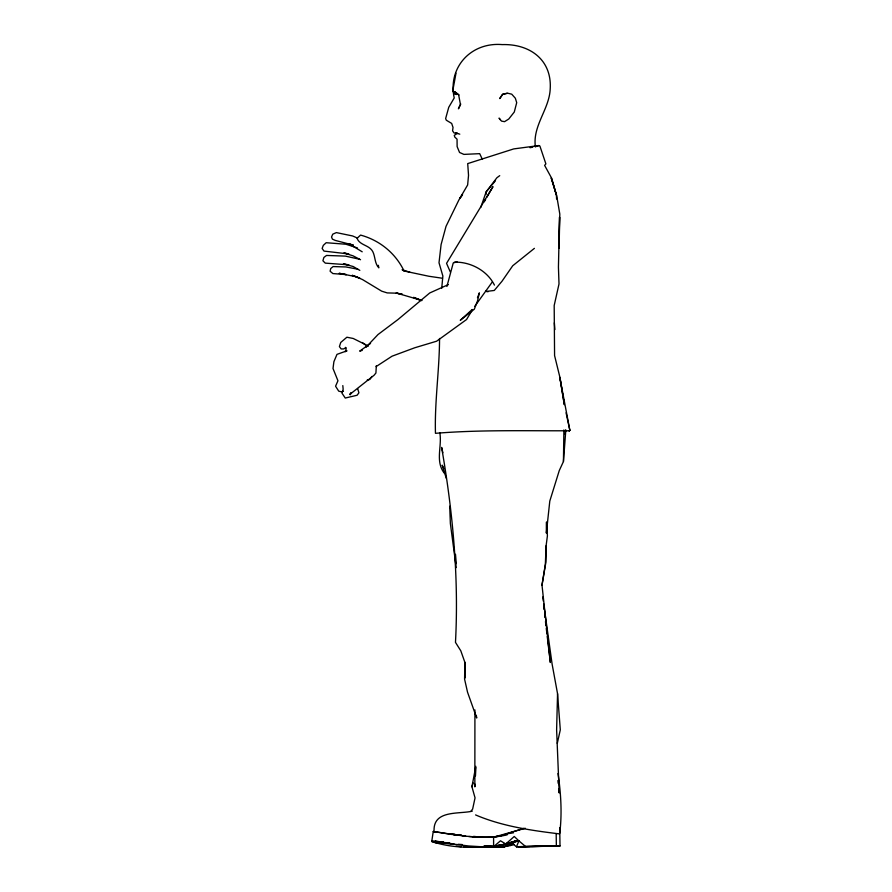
<?xml version="1.0" encoding="UTF-8"?>
<svg xmlns="http://www.w3.org/2000/svg" width="892" height="892" viewBox="0 0 892 892"><rect width="100%" height="100%" fill="white"/><g stroke="black" fill="none" stroke-linecap="round" stroke-linejoin="round"><path stroke-width="1.34" d="M546.372 522.177L546.35 533.104L549.795 501.081L559.273 470.575L563.443 461.51L565.818 430.089M559.563 217.314L558.437 267.109L559.005 283.957L554.188 305.51L554.579 355.596L560.042 377.862L564.324 404.689L559.786 377.271L569.865 430.379L569.286 430.769L569.865 430.379L566.074 412.806M546.774 522.199L547.398 535.914L546.105 545.815L545.904 562.116L542.001 585.119L550.353 662.511L547.253 636.576M559.529 217.191L559.072 248.344L559.808 214.058L556.664 195.538L551.234 177.943L556.418 195.125L556.597 199.005M563.443 461.51L563.889 429.955M442.889 452.746L441.607 447.405C452.813 511.852 458.934 576.957 455.478 642.363L460.818 650.848L464.843 662.243L464.587 679.158L467.542 692.225L476.707 718.004L476.306 715.317M535.39 146.979C532.413 125.549 549.394 109.337 550.219 88.776C551.936 59.619 529.547 43.753 502.241 44.6C470.954 41.946 447.606 67.435 454.218 97.964L448.754 107.274L445.643 118.536L446.301 120.208L451.675 123.431L453.024 127.444L452.567 130.834L454.106 132.986L457.273 133.421L454.273 135.361L454.753 137.022L457.05 139.185L457.128 146.611L459.558 152.476L463.907 154.394L479.684 153.658L482.371 159.345M543.696 603.851L552.103 664.083L557.556 693.742L556.619 729.823L559.206 792.977L558.771 788.84M439.544 338.458C439.466 370.147 434.527 401.612 435.463 433.322C479.762 429.699 524.708 430.947 569.286 430.769M434.047 830.53C433.557 809.869 458.8 814.296 472.269 811.174M546.105 545.815L545.346 564.279L542.001 585.119M486.006 194.59L486.14 191.88L496.9 177.742L499.721 175.657M376.324 365.72L375.922 373.001L374.027 375.309L349.753 394.487L351.035 392.77L350.311 394.81M475.001 784.135L474.845 786.878L474.923 709.943M475.458 775.906L475.904 767.678M441.718 288.328L442.867 276.041L439.009 262.772L441.094 244.564L446.022 226.367L458.778 200.187L467.642 184.956L468.534 175.334L467.709 163.604L513.714 148.919L538.846 145.563L539.905 146.065L545.893 163.894L544.622 165.388L551.68 178.277L556.418 195.125M565.071 434.181L565.639 430.089M470.831 811.43L472.648 809.033L475.046 797.883L471.935 786.744L475.804 766.295M557.288 743.359L560.299 729.823L557.556 693.742M456.002 73.177L452.98 89.601L453.972 94.496M493.9 845.549L493.611 846.675C472.95 847.779 451.553 848.348 431.75 841.457L433.244 831.511C457.641 834.89 482.695 840.598 507.169 834.834M471.935 786.744L473.173 782.92M446.914 286.455L453.236 262.995L457.061 261.802M480.721 207.557L486.14 191.88L495.484 180.73M477.465 297.716L479.394 292.855L477.633 300.548L474.321 309.19L460.272 320.295L472.136 309.535M449.624 842.973L431.75 841.457L468.556 845.962L482.371 846.798L493.611 846.675L505.786 843.966L514.238 836.484L518.888 840.877L516.49 846.776L511.172 842.639L507.347 843.096M460.729 103.963L458.421 108.824L460.439 104.475L458.644 94.875L454.942 91.865L458.979 94.942M484.267 201.804L485.605 199.474M486.943 197.143L492.964 186.651L446.546 263.352L450.337 272.015M472.47 309.725L466.538 319.537L436.601 341.212L414.747 347.768L392.056 356.187L376.123 366.579M371.919 376.457L369.734 379.535L367.248 379.936M474.711 306.424L492.194 282.128M462.457 194.802L460.004 198.024L462.524 194.724M534.397 248.355L512.71 265.771L501.973 281.281L494.279 290.457L486.073 291.472M368.418 345.394L366.244 346.988L377.996 334.556L397.91 319.592L429.732 292.966L448.397 284.593M370.548 343.442L359.666 351.125L362.263 350.4M568.906 430.725L569.81 430.167M346.007 347.78L343.509 348.95L341.157 348.939L339.395 346.609L340.755 342.45L346.877 337.221L353.232 338.481L368.329 345.985M536.538 146.511L538.846 145.563M513.97 844.367L504.515 846.675L463.728 846.909M477.688 837.019L493.588 837.175L525.265 828.267M459.793 134.157L455.7 133.031L457.551 133.309M497.513 836.105L493.588 837.175L493.611 846.675L484.077 846.029M523.794 828.3L500.066 836.06L493.41 837.209M493.912 846.798L504.515 846.675L513.77 844.311M343.431 391.22L341.201 391.766L338.704 391.131L335.57 386.214L337.945 380.761L333.006 368.485L333.898 361.684L336.986 354.369L346.977 350.801L345.204 351.682L346.152 349.028L345.427 347.334M556.184 833.942L556.363 846.051L525.466 846.397L518.888 840.877L493.611 846.675L486.742 846.095M514.818 841.044L518.888 840.877L505.786 843.966L500.49 840.799L493.611 846.675L486.82 846.084M507.236 93.37L502.675 94.296L499.743 98.577L502.553 94.318L507.403 93.147L511.729 94.184L515.353 98.243L516.702 102.669L514.283 112.024L508.774 119.004L504.56 121.658L501.549 121.122L499.063 118.101L500.144 119.662M530.026 147.715L532.747 147.169M482.371 846.798L486.307 846.006M506.801 833.83L513.524 832.793M512.041 841.937L518.888 840.877L514.929 841.334M512.108 841.847L518.888 840.877L511.339 841.87M511.149 841.948L518.888 840.877M480.699 846.932L475.548 846.898M481.022 847.266L483.509 846.932M485.995 846.586L504.515 846.675L500.891 845.549M508.496 843.085L512.387 842.628L509.834 842.695M508.418 842.784L510.86 842.539M485.148 846.352L488.894 846.006M492.674 846.24L495.406 846.006M506.199 843.497L513.078 842.985M508.507 843.163L511.127 842.996M559.73 827.598L560.009 845.995L531.409 846.575M454.318 262.181C470.184 261.579 487.21 270.499 494.436 285.094M525.466 846.397L516.49 846.776L530.461 846.575M556.363 846.051L518.631 846.776L554.434 846.062M557.835 846.017L560.009 845.995M402.225 294.226L396.951 293.189L387.217 292.911L381.687 291.171L362.464 279.542L356.086 276.754L352.273 275.316L359.889 278.248L356.086 276.754L339.194 273.298L346.364 274.613L332.883 273.565L330.096 271.224L330.731 268.525L333.095 266.574L345.906 266.953L357.837 269.206M468.802 836.462L481.357 837.175M472.693 836.785L479.338 837.175M494.848 846.073L504.515 846.675L497.613 846.062M435.017 842.706L454.095 843.999M458.187 844.278L462.268 844.557M461.175 846.72L456.013 846.062M496.342 846.029L504.515 846.675M501.271 844.757L510.614 845.56L504.582 844.345M476.328 836.819L480.375 837.175L473.641 836.361M443.112 842.048L434.928 841.301L451.174 843.542M432.219 840.978L443.134 841.992M475.28 836.618L480.375 837.175M454.474 834.867L453.682 834.767L458.232 835.325M435.943 831.835L433.244 831.511L452.367 834.555M452.099 833.775L454.797 834.098M458.834 834.589L461.521 834.912M461.978 835.771L465.724 836.228M442.499 278.259L428.918 276.264L404.065 271.001L402.102 269.73L409.919 272.238M359.443 259.215L345.405 256.115L326.55 255.446L323.885 257.442L322.904 260.776L325.279 263.129L348.895 264.857L343.42 263.898L353.187 266.518L359.822 270.365M402.359 294.438L396.115 293.033M497.992 845.103L500.523 845.56M344.1 252.927L348.839 253.964L323.997 251.098L322.135 248.455L323.305 245.378L326.182 242.724L345.918 244.241L357.48 247.943M485.705 291.238L488.013 291.751M396.951 293.189L422.005 300.515L413.62 297.337M344.178 253.06L353.02 255.826L360.546 259.728M442.432 832.905L443.134 833.128M413.776 297.56L421.191 300.626M357.547 238.108L352.585 235.956L336.373 232.6L332.749 234.183L331.534 237.016L332.426 239.156L335.28 240.416L353.343 245.133L349.173 243.884L362.208 251.812M475.57 814.92C501.817 826.182 531.264 830.508 559.351 833.864L559.741 833.262C562.183 813.471 560.934 793.233 558.013 773.52M362.297 342.528L365.564 345.014M404.065 271.001C395.502 253.127 379.535 240.216 360.569 235.087L357.056 238.309C359.721 245.467 369.177 244.854 372.745 251.544C375.409 256.807 374.517 263.218 378.81 267.845L378.353 265.303M444.562 473.507C434.861 461.532 442.242 446.357 439.823 432.787M443.915 468.746L442.198 465.156L446.312 478.424M357.636 388.577L358.918 392.792L357.09 395.256L345.26 398.044L341.982 393.182L343.152 389.313L342.818 385.589M542.737 597.004L543.317 601.108M456.202 567.613L450.36 523.459L449.713 506.21M543.663 606.538L543.986 609.269M544.644 614.722L544.967 617.454M545.458 621.557L545.949 625.649M546.272 628.381L546.93 633.844M557.89 780.567L558.191 783.332M455.489 554.267L456.303 563.722M554.367 322.804L554.869 329.572M464.843 662.243L465.189 677.853M493.611 846.675L486.787 846.051L493.611 846.675M456.147 94.496L453.08 90.984L456.147 94.496"/></g></svg>
